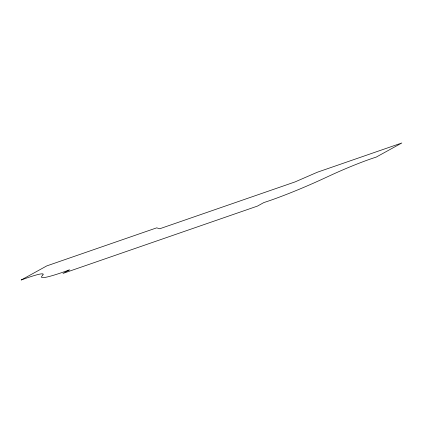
<?xml version="1.0" encoding="UTF-8"?>
<svg xmlns="http://www.w3.org/2000/svg" width="423" height="423" viewBox="0 0 423 423"><rect width="100%" height="100%" fill="white"/><g stroke="black" fill="none" stroke-linecap="round" stroke-linejoin="round"><path stroke-width="0.63" d="M42.903 274.892L41.84 276.203A58.247 4.875 -23 0 0 69.42 269.879L63.011 273.411L257.448 206.096L263.857 202.564A58.247 4.875 -23 0 0 322.897 178.903L331.029 175.148A43.802 3.664 -23 0 1 376.216 157.102L401.85 142.974L317.313 172.24L295.016 181.932L159.757 228.758L156.684 227.849L46.784 265.898L21.15 280.026A43.802 3.664 -23 0 1 42.903 274.892"/></g></svg>
